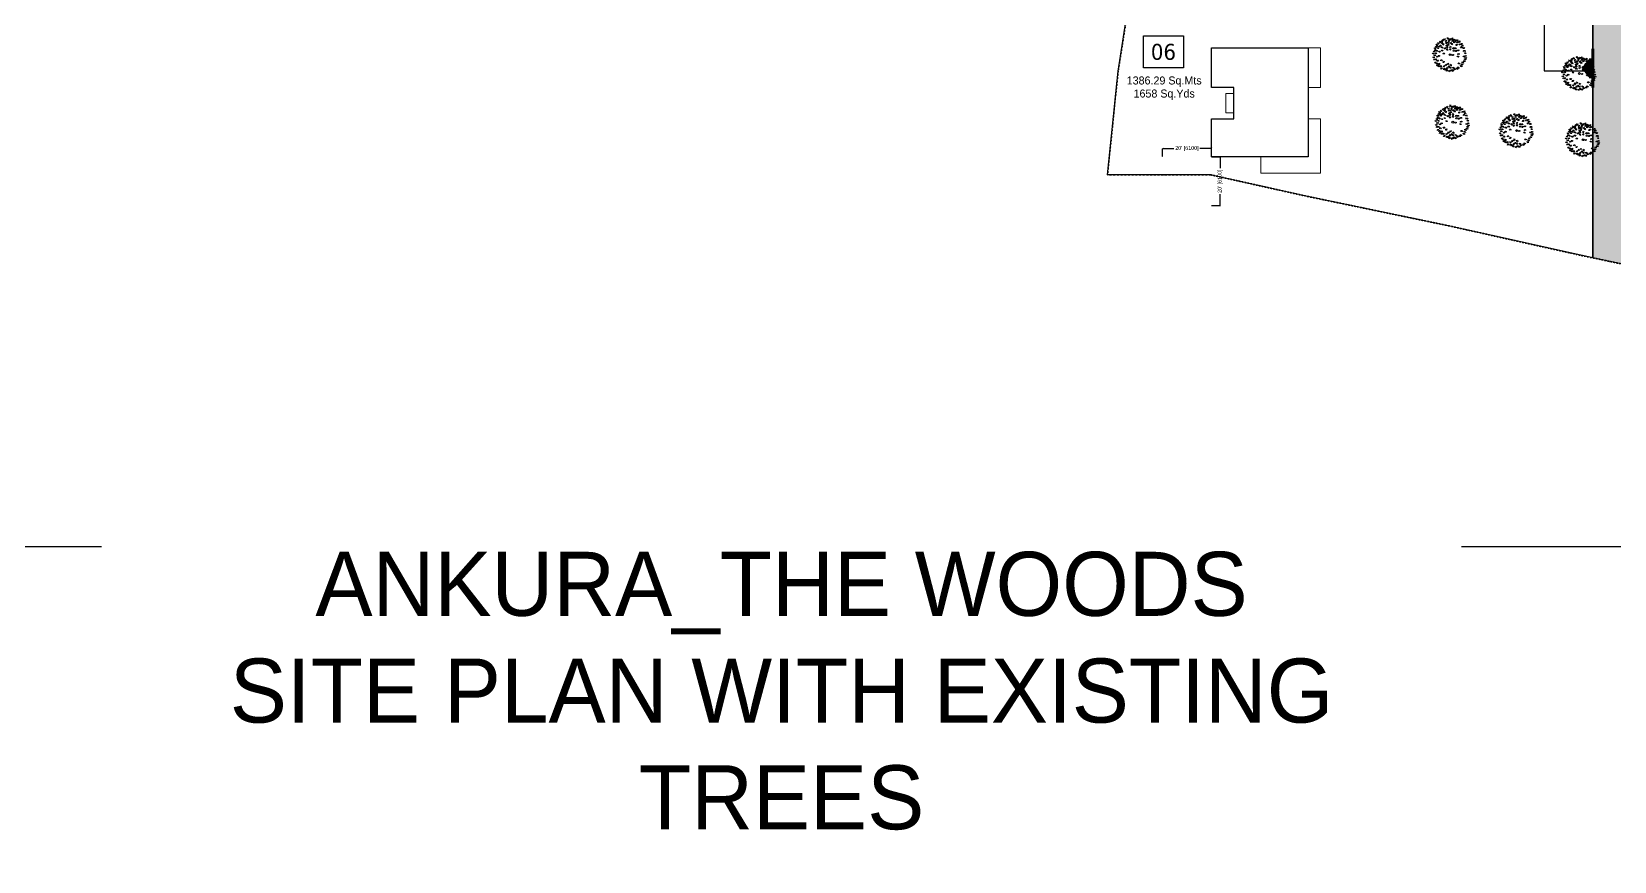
# Model space of a CAD drawing. Header units: millimetres. Extents: x -176651 to 388869, y -469666 to 486614.
# Drawn here: x 12395 to 210177, y -57665 to 45994 of the extents above; entities that cross this region are included whole.
import ezdxf

# ---------------------------------------------------------------- set-up
doc = ezdxf.new("R2010")
doc.units = ezdxf.units.MM
doc.header["$PDMODE"] = 35
doc.header["$PDSIZE"] = 0.1
doc.linetypes.add('HIDDEN', pattern=[9.525, 6.35, -3.175])
doc.linetypes.add('Site boundary$0$DASHDOT', pattern=[25.4, 12.7, -6.35, 0, -6.35])
doc.layers.get('Defpoints').update_dxf_attribs({"color": 252})
doc.layers.add('A- FURNITURE', color=252, linetype='Continuous', lineweight=0)
doc.layers.add('L-TREEEES', color=8, linetype='Continuous', lineweight=25)
for name, color, linetype in [('ad-Dimension', 8, 'Continuous'), ('ad-Entrance Point', 4, 'Continuous'), ('ad-Parking', 8, 'Continuous'), ('ad-Plinth', 8, 'Continuous'), ('ad-Plot Areas-Sq.Mts', 8, 'Continuous'), ('ad-Plot Areas-Sq.Yds', 8, 'Continuous'), ('ad-Plot Boundary', 8, 'Continuous'), ('ad-Plot Numbers', 2, 'Continuous'), ('ad-Road', 8, 'Continuous'), ('ad-Road Hatch', 8, 'Continuous'), ('ad-Text', 8, 'Continuous'), ('ad-Verandah', 8, 'Continuous')]:
    doc.layers.add(name, color=color, linetype=linetype)
doc.layers.add('Site boundary$0$ad-Site Boundary', color=1, linetype='Site boundary$0$DASHDOT', lineweight=35, true_color=0xff0000)
doc.styles.add('$0$grid_text', font='verdana.ttf', dxfattribs={"width": 0.9})
doc.styles.add('MtX_Century_Gothic', font='GOTHIC.TTF')
doc.styles.get("Standard").update_dxf_attribs({"font": 'arial.ttf'})
doc.dimstyles.new('Copy of A-100-DIM-INT (MM-FT)', dxfattribs={"dimscale": 500, "dimtxt": 2.4, "dimasz": 1, "dimexe": 0, "dimexo": 0, "dimgap": 1, "dimtad": 0, "dimdec": 0, "dimlfac": 0.03937, "dimdsep": 46, "dimlunit": 3, "dimtxsty": 'Standard', "dimblk": 'ARCHTICK', "dimcen": 0.025, "dimclrd": 256, "dimclre": 256, "dimclrt": 256, "dimazin": 2, "dimtfac": 1, "dimtdec": 0, "dimtix": 1, "dimtmove": 2, "dimatfit": 3, "dimldrblk": 'ARCHTICK', "dimfxl": 1, "dimtolj": 1, "dimtzin": 0, "dimarcsym": 0})

# ---------------------------------------------------------------- blocks, each defined once
blk = doc.blocks.new('Site boundary')
at = {"ltscale": 5}
blk.add_lwpolyline([(-176651, 486614), (388869, 486614), (388869, -18386), (-176651, -18386)], close=True, dxfattribs=at)
at = {"layer": 'Site boundary$0$ad-Site Boundary', "ltscale": 1.5}
blk.add_lwpolyline([(-5983, 99419), (20081, 95597), (40505, 92787), (60922, 89781), (85284, 86292), (101404, 84186), (113351, 82444), (129249, 80319), (143419, 78323), (149320, 77286), (152952, 75663), (149412, 48881), (148166, 41049), (146842, 28125), (159656, 28125), (171661, 25445), (189620, 21708), (205453, 18161), (228276, 13342)], dxfattribs=at)
blk = doc.blocks.new('A$C4fb60e89')
at = {"layer": 'ad-Road Hatch', "ltscale": 5, "transparency": 33554687}
h = blk.add_hatch(dxfattribs=at)
h.set_pattern_fill('AR-HBONE', color=256, scale=15)
h.set_pattern_definition([(45, (-193247.7, -428758.8), (0, 2155.2615), [4572, -1524]), (135, (-192170.1, -427681.1), (2e-13, 2155.2615), [4572, -1524])])
h.paths.add_polyline_path([(175594, -250241), (169178, -249341), (167473, -249057), (167473, -138694), (101313, -138694), (101313, -199954), (101308, -237995), (101040, -268291), (101008, -280968), (101066, -293684), (101243, -311127), (100910, -319344), (100949, -333937), (100669, -366960), (100727, -390983), (100669, -404586), (100538, -420418), (100467, -428759), (92426, -427265), (92163, -427209), (92163, -321454), (24803, -321454), (24803, -412961), (15653, -411029), (15654, -321452), (-19535, -321452), (-34427, -319477), (-65207, -315395), (-171770, -301268), (-185854, -298333), (-193248, -296832), (-193244, -292908), (-191914, -285219), (-191839, -284679), (-183397, -286393), (-169723, -289243), (-53141, -304698), (-18730, -309262), (15653, -309262), (15653, 703), (24803, 1115), (24803, -129544), (92163, -129544), (92163, 15133), (101313, 17713), (101313, -129544), (167473, -129544), (167473, 35552), (175738, 37855), (175849, 28595), (175836, 25947), (175777, 14040), (175855, 2316), (175660, -18036), (175731, -34039), (175718, -46839), (175673, -63402), (175816, -82072), (175542, -106356), (175490, -124641), (175575, -145019), (175731, -168892), (175797, -181269), (175797, -192667), (175744, -208200), (175829, -223277), (175888, -234871)])
h.paths.add_polyline_path([(24803, -309264), (92163, -309264), (92163, -138694), (24803, -138694)], flags=16)
at = {"layer": 'ad-Road', "ltscale": 5}
blk.add_lwpolyline([(24803, -412961), (15653, -411029), (15654, -321452), (-19535, -321452), (-34427, -319477), (-65207, -315395), (-171770, -301268), (-185854, -298333)], dxfattribs=at)
blk = doc.blocks.new('A$Cbbea0351')
at = {"layer": 'ad-Plot Numbers', "linetype": 'Continuous', "insert": (-213749, -423159), "char_height": 2000, "width": 2981.72, "attachment_point": 5, "style": '$0$grid_text', "bg_fill": 18, "box_fill_scale": 1.5, "bg_fill_color": 257, "bg_fill_transparency": 0}
blk.add_mtext('06', dxfattribs=at)
at = {"layer": 'ad-Plot Areas-Sq.Mts', "linetype": 'Continuous', "insert": (-213654, -426869), "char_height": 1000, "width": 9668.74, "attachment_point": 5, "style": 'MtX_Century_Gothic', "bg_fill": 2}
blk.add_mtext('1386.29 Sq.Mts', dxfattribs=at)
at = {"layer": 'ad-Plot Areas-Sq.Yds', "linetype": 'Continuous', "insert": (-213654, -428501), "char_height": 1000, "width": 7884.16, "attachment_point": 5, "style": 'MtX_Century_Gothic', "bg_fill": 2}
blk.add_mtext('1658 Sq.Yds', dxfattribs=at)
blk = doc.blocks.new('zw$A88E')
at = {"layer": 'ad-Plot Boundary', "ltscale": 5}
blk.add_lwpolyline([(-218432, -419409), (-160084, -419409), (-160084, -448884), (-177957, -444906), (-195916, -441169), (-207921, -438489), (-220734, -438489), (-219411, -425564)], close=True, dxfattribs=at)
blk = doc.blocks.new('_ArchTick')
at = {"color": 0, "linetype": 'ByBlock', "const_width": 0.15}
blk.add_lwpolyline([(-0.5, -0.5), (0.5, 0.5)], dxfattribs=at)
blk = doc.blocks.new('*D16')
at = {"layer": 'ad-Dimension', "lineweight": -2, "transparency": 16777216}
for p, q in [((0, 0), (1103, 0)), ((1103, 0), (1103, -1419)), ((1103, -6100), (1103, -4681)), ((0, -6100), (1103, -6100))]:
    blk.add_line(p, q, dxfattribs=at)
at = {"layer": 'Defpoints', "color": 0, "ltscale": 5, "transparency": 16777216}
for p in [(0, 0), (0, -6100), (1103, -6100)]:
    blk.add_point(p, dxfattribs=at)
at = {"layer": 'ad-Dimension', "lineweight": -2, "ltscale": 5, "transparency": 16777216, "xscale": 200, "yscale": 200, "zscale": 200}
for p, rotation in [((1103, 0), 90), ((1103, -6100), 270)]:
    blk.add_blockref('_ArchTick', p, dxfattribs=dict(at, rotation=rotation))
at = {"layer": 'ad-Dimension', "ltscale": 5, "transparency": 16777216, "insert": (1103, -3050), "char_height": 480, "attachment_point": 5, "rotation": 90}
blk.add_mtext("\\A1;20' [6100]", dxfattribs=at)
blk = doc.blocks.new('*D17')
at = {"layer": 'ad-Dimension', "linetype": 'HIDDEN', "lineweight": -2, "transparency": 16777216}
blk.add_line((-6100, -6), (-6100, 1026), dxfattribs=at)
at = {"layer": 'ad-Dimension', "lineweight": -2, "transparency": 16777216}
for p, q in [((-6100, 1026), (-4681, 1026)), ((0, 1026), (-1419, 1026)), ((0, 0), (0, 1026))]:
    blk.add_line(p, q, dxfattribs=at)
at = {"layer": 'Defpoints', "color": 0, "ltscale": 5, "transparency": 16777216}
for p in [(-6100, 1026), (-6100, -6), (0, 0)]:
    blk.add_point(p, dxfattribs=at)
at = {"layer": 'ad-Dimension', "lineweight": -2, "ltscale": 5, "transparency": 16777216, "xscale": 200, "yscale": 200, "zscale": 200, "rotation": 180}
blk.add_blockref('_ArchTick', (-6100, 1026), dxfattribs=at)
at = {"layer": 'ad-Dimension', "lineweight": -2, "ltscale": 5, "transparency": 16777216, "xscale": 200, "yscale": 200, "zscale": 200}
blk.add_blockref('_ArchTick', (0, 1026), dxfattribs=at)
at = {"layer": 'ad-Dimension', "ltscale": 5, "transparency": 16777216, "insert": (-3050, 1026), "char_height": 480, "attachment_point": 5}
blk.add_mtext("\\A1;20' [6100]", dxfattribs=at)
blk = doc.blocks.new('zw$944D')
at = {"layer": 'ad-Parking', "ltscale": 5}
blk.add_lwpolyline([(0, 0), (6100, 0), (6100, 6100), (0, 6100)], close=True, dxfattribs=at)
blk = doc.blocks.new('zw$2786')
at = {"layer": 'ad-Parking', "ltscale": 5}
blk.add_blockref('zw$944D', (21449, -306897), dxfattribs=at)
blk = doc.blocks.new('qerfefr')
at = {"layer": 'L-TREEEES', "color": 70, "ltscale": 1.622888}
for p, q in [((260794.51, 1945720.67, 129.91), (260794.62, 1945720.65, 129.91)), ((260794.53, 1945720.57, 129.91), (260794.51, 1945720.67, 129.91)), ((260794.68, 1945720.54, 129.91), (260794.53, 1945720.57, 129.91)), ((260794.62, 1945720.65, 129.91), (260794.68, 1945720.54, 129.91)), ((260794.7, 1945720.72, 129.91), (260794.72, 1945720.82, 129.91)), ((260794.84, 1945720.64, 129.91), (260794.7, 1945720.72, 129.91)), ((260794.72, 1945720.95, 129.91), (260794.74, 1945721.06, 129.91)), ((260794.86, 1945720.88, 129.91), (260794.72, 1945720.95, 129.91)), ((260794.72, 1945720.82, 129.91), (260794.82, 1945720.77, 129.91)), ((260794.74, 1945721.06, 129.91), (260794.84, 1945721, 129.91)), ((260794.82, 1945720.77, 129.91), (260794.84, 1945720.64, 129.91)), ((260794.84, 1945721, 129.91), (260794.86, 1945720.88, 129.91)), ((260794.84, 1945720.62, 129.91), (260794.88, 1945720.72, 129.91)), ((260794.94, 1945720.51, 129.91), (260794.84, 1945720.62, 129.91)), ((260794.88, 1945720.72, 129.91), (260794.96, 1945720.63, 129.91)), ((260794.93, 1945721.19, 129.91), (260795.04, 1945721.15, 129.91)), ((260794.93, 1945721.09, 129.91), (260794.93, 1945721.19, 129.91)), ((260795.07, 1945721.03, 129.91), (260794.93, 1945721.09, 129.91)), ((260794.96, 1945720.63, 129.91), (260794.94, 1945720.51, 129.91)), ((260795.04, 1945721.15, 129.91), (260795.07, 1945721.03, 129.91)), ((260795.06, 1945721.16, 129.91), (260795.08, 1945721.26, 129.91)), ((260795.2, 1945721.08, 129.91), (260795.06, 1945721.16, 129.91)), ((260795.07, 1945721.34, 129.91), (260795.08, 1945721.45, 129.91)), ((260795.21, 1945721.27, 129.91), (260795.07, 1945721.34, 129.91)), ((260795.08, 1945721.45, 129.91), (260795.18, 1945721.4, 129.91)), ((260795.08, 1945721.26, 129.91), (260795.18, 1945721.2, 129.91)), ((260795.1, 1945720.97, 129.91), (260795.21, 1945720.94, 129.91)), ((260795.11, 1945720.86, 129.91), (260795.1, 1945720.97, 129.91)), ((260795.26, 1945720.82, 129.91), (260795.11, 1945720.86, 129.91)), ((260795.18, 1945721.4, 129.91), (260795.21, 1945721.27, 129.91)), ((260795.18, 1945721.2, 129.91), (260795.2, 1945721.08, 129.91)), ((260795.21, 1945720.94, 129.91), (260795.26, 1945720.82, 129.91)), ((260795.29, 1945721.02, 129.91), (260795.32, 1945721.12, 129.91)), ((260795.42, 1945720.93, 129.91), (260795.29, 1945721.02, 129.91)), ((260795.31, 1945721.46, 129.91), (260795.39, 1945721.55, 129.91)), ((260795.34, 1945721.34, 129.91), (260795.31, 1945721.46, 129.91)), ((260795.32, 1945721.12, 129.91), (260795.41, 1945721.05, 129.91)), ((260795.43, 1945721.41, 129.91), (260795.34, 1945721.34, 129.91)), ((260795.39, 1945721.55, 129.91), (260795.43, 1945721.41, 129.91)), ((260795.41, 1945721.05, 129.91), (260795.42, 1945720.93, 129.91)), ((260795.49, 1945721.09, 129.91), (260795.51, 1945721.2, 129.91)), ((260795.62, 1945721.02, 129.91), (260795.49, 1945721.09, 129.91)), ((260795.5, 1945720.54, 129.91), (260795.61, 1945720.5, 129.91)), ((260795.51, 1945720.43, 129.91), (260795.5, 1945720.54, 129.91)), ((260795.51, 1945721.2, 129.91), (260795.61, 1945721.14, 129.91)), ((260795.57, 1945721.6, 129.91), (260795.66, 1945721.69, 129.91)), ((260795.6, 1945721.48, 129.91), (260795.57, 1945721.6, 129.91)), ((260795.69, 1945721.54, 129.91), (260795.6, 1945721.48, 129.91)), ((260795.61, 1945721.14, 129.91), (260795.62, 1945721.02, 129.91)), ((260795.62, 1945720.84, 129.91), (260795.64, 1945720.94, 129.91)), ((260795.74, 1945720.75, 129.91), (260795.62, 1945720.84, 129.91)), ((260795.64, 1945720.94, 129.91), (260795.74, 1945720.87, 129.91)), ((260795.66, 1945721.69, 129.91), (260795.69, 1945721.54, 129.91)), ((260795.74, 1945720.87, 129.91), (260795.74, 1945720.75, 129.91)), ((260795.76, 1945721.38, 129.91), (260795.82, 1945721.49, 129.91)), ((260795.8, 1945721.27, 129.91), (260795.76, 1945721.38, 129.91)), ((260795.88, 1945721.35, 129.91), (260795.8, 1945721.27, 129.91)), ((260795.82, 1945721.56, 129.91), (260795.87, 1945721.68, 129.91)), ((260795.87, 1945721.46, 129.91), (260795.82, 1945721.56, 129.91)), ((260795.82, 1945721.49, 129.91), (260795.88, 1945721.35, 129.91)), ((260794.24, 1945719.98, 129.91), (260794.36, 1945719.99, 129.91)), ((260794.28, 1945719.88, 129.91), (260794.24, 1945719.98, 129.91)), ((260794.25, 1945719.64, 129.91), (260794.34, 1945719.71, 129.91)), ((260794.34, 1945719.59, 129.91), (260794.25, 1945719.64, 129.91)), ((260794.43, 1945719.89, 129.91), (260794.28, 1945719.88, 129.91)), ((260794.28, 1945719.25, 129.91), (260794.38, 1945719.31, 129.91)), ((260794.32, 1945720.47, 129.91), (260794.44, 1945720.46, 129.91)), ((260794.35, 1945720.37, 129.91), (260794.32, 1945720.47, 129.91)), ((260794.34, 1945719.71, 129.91), (260794.46, 1945719.69, 129.91)), ((260794.46, 1945719.69, 129.91), (260794.34, 1945719.59, 129.91)), ((260794.5, 1945720.35, 129.91), (260794.35, 1945720.37, 129.91)), ((260794.36, 1945719.99, 129.91), (260794.43, 1945719.89, 129.91)), ((260794.5, 1945719.27, 129.91), (260794.37, 1945719.19, 129.91)), ((260794.38, 1945719.31, 129.91), (260794.5, 1945719.27, 129.91)), ((260794.42, 1945719.63, 129.91), (260794.53, 1945719.68, 129.91)), ((260794.51, 1945719.56, 129.91), (260794.42, 1945719.63, 129.91)), ((260794.44, 1945720.46, 129.91), (260794.5, 1945720.35, 129.91)), ((260794.44, 1945720.17, 129.91), (260794.56, 1945720.18, 129.91)), ((260794.49, 1945720.08, 129.91), (260794.44, 1945720.17, 129.91)), ((260794.65, 1945720.09, 129.91), (260794.49, 1945720.08, 129.91)), ((260794.64, 1945719.63, 129.91), (260794.51, 1945719.56, 129.91)), ((260794.53, 1945719.68, 129.91), (260794.64, 1945719.63, 129.91)), ((260794.56, 1945720.18, 129.91), (260794.65, 1945720.09, 129.91)), ((260794.61, 1945719.37, 129.91), (260794.7, 1945719.45, 129.91)), ((260794.7, 1945719.32, 129.91), (260794.61, 1945719.37, 129.91)), ((260794.7, 1945720.3, 129.91), (260794.63, 1945720.4, 129.91)), ((260794.63, 1945720.4, 129.91), (260794.78, 1945720.39, 129.91)), ((260794.82, 1945720.29, 129.91), (260794.7, 1945720.3, 129.91)), ((260794.7, 1945719.91, 129.91), (260794.81, 1945719.94, 129.91)), ((260794.77, 1945719.82, 129.91), (260794.7, 1945719.91, 129.91)), ((260794.7, 1945719.45, 129.91), (260794.82, 1945719.42, 129.91)), ((260794.82, 1945719.42, 129.91), (260794.7, 1945719.32, 129.91)), ((260794.92, 1945719.87, 129.91), (260794.77, 1945719.82, 129.91)), ((260794.78, 1945720.39, 129.91), (260794.82, 1945720.29, 129.91)), ((260794.81, 1945719.94, 129.91), (260794.92, 1945719.87, 129.91)), ((260794.95, 1945719.98, 129.91), (260795.06, 1945719.99, 129.91)), ((260794.99, 1945719.88, 129.91), (260794.95, 1945719.98, 129.91)), ((260795.14, 1945719.89, 129.91), (260794.99, 1945719.88, 129.91)), ((260795.06, 1945719.99, 129.91), (260795.14, 1945719.89, 129.91)), ((260795.07, 1945719.32, 129.91), (260795.17, 1945719.39, 129.91)), ((260795.17, 1945719.26, 129.91), (260795.07, 1945719.32, 129.91)), ((260795.14, 1945720.5, 129.91), (260795.26, 1945720.47, 129.91)), ((260795.16, 1945720.39, 129.91), (260795.14, 1945720.5, 129.91)), ((260795.3, 1945720.35, 129.91), (260795.16, 1945720.39, 129.91)), ((260795.17, 1945719.39, 129.91), (260795.29, 1945719.36, 129.91)), ((260795.29, 1945719.36, 129.91), (260795.17, 1945719.26, 129.91)), ((260795.26, 1945720.47, 129.91), (260795.3, 1945720.35, 129.91)), ((260795.65, 1945720.38, 129.91), (260795.51, 1945720.43, 129.91)), ((260795.61, 1945720.5, 129.91), (260795.65, 1945720.38, 129.91))]:
    blk.add_line(p, q, dxfattribs=at)
at = {"layer": 'L-TREEEES', "color": 104, "ltscale": 1.622888}
for p, q in [((260795.85, 1945721.19, 129.91), (260795.92, 1945721.29, 129.91)), ((260795.9, 1945721.08, 129.91), (260795.85, 1945721.19, 129.91)), ((260795.87, 1945721.68, 129.91), (260795.94, 1945721.54, 129.91)), ((260795.94, 1945721.54, 129.91), (260795.87, 1945721.46, 129.91)), ((260795.98, 1945721.15, 129.91), (260795.9, 1945721.08, 129.91)), ((260795.92, 1945721.29, 129.91), (260795.98, 1945721.15, 129.91)), ((260795.94, 1945720.64, 129.91), (260796, 1945720.75, 129.91)), ((260795.99, 1945720.53, 129.91), (260795.94, 1945720.64, 129.91)), ((260795.96, 1945721.72, 129.91), (260796.03, 1945721.82, 129.91)), ((260796, 1945721.61, 129.91), (260795.96, 1945721.72, 129.91)), ((260796.06, 1945720.61, 129.91), (260795.99, 1945720.53, 129.91)), ((260796.08, 1945721.68, 129.91), (260796, 1945721.61, 129.91)), ((260796, 1945720.75, 129.91), (260796.06, 1945720.61, 129.91)), ((260796.03, 1945721.82, 129.91), (260796.08, 1945721.68, 129.91)), ((260796.17, 1945721.75, 129.91), (260796.26, 1945721.84, 129.91)), ((260796.2, 1945721.63, 129.91), (260796.17, 1945721.75, 129.91)), ((260796.29, 1945721.69, 129.91), (260796.2, 1945721.63, 129.91)), ((260796.23, 1945720.68, 129.91), (260796.31, 1945720.78, 129.91)), ((260796.27, 1945720.57, 129.91), (260796.23, 1945720.68, 129.91)), ((260796.24, 1945720.94, 129.91), (260796.34, 1945720.99, 129.91)), ((260796.25, 1945720.79, 129.91), (260796.24, 1945720.94, 129.91)), ((260796.25, 1945721.24, 129.91), (260796.33, 1945721.34, 129.91)), ((260796.27, 1945721.13, 129.91), (260796.25, 1945721.24, 129.91)), ((260796.34, 1945720.87, 129.91), (260796.25, 1945720.79, 129.91)), ((260796.26, 1945721.84, 129.91), (260796.29, 1945721.69, 129.91)), ((260796.36, 1945721.19, 129.91), (260796.27, 1945721.13, 129.91)), ((260796.35, 1945720.64, 129.91), (260796.27, 1945720.57, 129.91)), ((260796.28, 1945721.51, 129.91), (260796.37, 1945721.6, 129.91)), ((260796.31, 1945721.39, 129.91), (260796.28, 1945721.51, 129.91)), ((260796.4, 1945721.45, 129.91), (260796.31, 1945721.39, 129.91)), ((260796.31, 1945720.78, 129.91), (260796.35, 1945720.64, 129.91)), ((260796.33, 1945721.34, 129.91), (260796.36, 1945721.19, 129.91)), ((260796.34, 1945720.99, 129.91), (260796.34, 1945720.87, 129.91)), ((260796.37, 1945721.6, 129.91), (260796.4, 1945721.45, 129.91)), ((260794.37, 1945719.19, 129.91), (260794.28, 1945719.25, 129.91)), ((260794.41, 1945719.05, 129.91), (260794.49, 1945719.14, 129.91)), ((260794.51, 1945719.02, 129.91), (260794.41, 1945719.05, 129.91)), ((260794.44, 1945718.8, 129.91), (260794.5, 1945718.91, 129.91)), ((260794.55, 1945718.79, 129.91), (260794.44, 1945718.8, 129.91)), ((260794.49, 1945719.14, 129.91), (260794.61, 1945719.14, 129.91)), ((260794.5, 1945718.91, 129.91), (260794.62, 1945718.92, 129.91)), ((260794.61, 1945719.14, 129.91), (260794.51, 1945719.02, 129.91)), ((260794.62, 1945718.92, 129.91), (260794.55, 1945718.79, 129.91)), ((260794.62, 1945718.63, 129.91), (260794.67, 1945718.74, 129.91)), ((260794.72, 1945718.62, 129.91), (260794.62, 1945718.63, 129.91)), ((260794.67, 1945718.74, 129.91), (260794.8, 1945718.76, 129.91)), ((260794.69, 1945718.88, 129.91), (260794.72, 1945719, 129.91)), ((260794.8, 1945718.89, 129.91), (260794.69, 1945718.88, 129.91)), ((260794.8, 1945718.76, 129.91), (260794.72, 1945718.62, 129.91)), ((260795.61, 1945720.11, 129.91), (260795.73, 1945720.08, 129.91)), ((260795.63, 1945720, 129.91), (260795.61, 1945720.11, 129.91)), ((260795.78, 1945719.97, 129.91), (260795.63, 1945720, 129.91)), ((260795.73, 1945720.08, 129.91), (260795.78, 1945719.97, 129.91))]:
    blk.add_line(p, q, dxfattribs=at)
at = {"layer": 'L-TREEEES', "color": 96, "ltscale": 1.622888}
for p, q in [((260796.45, 1945721, 129.91), (260796.55, 1945721.07, 129.91)), ((260796.45, 1945720.88, 129.91), (260796.45, 1945721, 129.91)), ((260796.55, 1945720.92, 129.91), (260796.45, 1945720.88, 129.91)), ((260796.47, 1945721.25, 129.91), (260796.55, 1945721.34, 129.91)), ((260796.5, 1945721.13, 129.91), (260796.47, 1945721.25, 129.91)), ((260796.59, 1945721.19, 129.91), (260796.5, 1945721.13, 129.91)), ((260796.55, 1945721.34, 129.91), (260796.59, 1945721.19, 129.91)), ((260796.55, 1945721.07, 129.91), (260796.55, 1945720.92, 129.91)), ((260796.6, 1945721.77, 129.91), (260796.69, 1945721.87, 129.91)), ((260796.63, 1945721.66, 129.91), (260796.6, 1945721.77, 129.91)), ((260796.72, 1945721.72, 129.91), (260796.63, 1945721.66, 129.91)), ((260796.64, 1945720.65, 129.91), (260796.72, 1945720.74, 129.91)), ((260796.66, 1945720.53, 129.91), (260796.64, 1945720.65, 129.91)), ((260796.66, 1945721.41, 129.91), (260796.74, 1945721.5, 129.91)), ((260796.68, 1945721.29, 129.91), (260796.66, 1945721.41, 129.91)), ((260796.75, 1945720.59, 129.91), (260796.66, 1945720.53, 129.91)), ((260796.77, 1945721.35, 129.91), (260796.68, 1945721.29, 129.91)), ((260796.69, 1945721.87, 129.91), (260796.72, 1945721.72, 129.91)), ((260796.72, 1945720.74, 129.91), (260796.75, 1945720.59, 129.91)), ((260796.74, 1945721.61, 129.91), (260796.82, 1945721.7, 129.91)), ((260796.76, 1945721.49, 129.91), (260796.74, 1945721.61, 129.91)), ((260796.74, 1945721.5, 129.91), (260796.77, 1945721.35, 129.91)), ((260796.85, 1945721.55, 129.91), (260796.76, 1945721.49, 129.91)), ((260796.79, 1945721.12, 129.91), (260796.87, 1945721.22, 129.91)), ((260796.82, 1945721.01, 129.91), (260796.79, 1945721.12, 129.91)), ((260796.82, 1945721.7, 129.91), (260796.85, 1945721.55, 129.91)), ((260796.91, 1945721.07, 129.91), (260796.82, 1945721.01, 129.91)), ((260796.87, 1945721.22, 129.91), (260796.91, 1945721.07, 129.91)), ((260796.91, 1945721.47, 129.91), (260796.93, 1945721.59, 129.91)), ((260797.01, 1945721.5, 129.91), (260796.91, 1945721.47, 129.91)), ((260796.93, 1945721.59, 129.91), (260797.04, 1945721.65, 129.91)), ((260796.93, 1945720.85, 129.91), (260796.94, 1945720.97, 129.91)), ((260797.04, 1945720.89, 129.91), (260796.93, 1945720.85, 129.91)), ((260796.94, 1945720.97, 129.91), (260797.04, 1945721.04, 129.91)), ((260797.04, 1945721.65, 129.91), (260797.01, 1945721.5, 129.91)), ((260797.04, 1945721.04, 129.91), (260797.04, 1945720.89, 129.91)), ((260797.1, 1945721.22, 129.91), (260797.13, 1945721.34, 129.91)), ((260797.21, 1945721.24, 129.91), (260797.1, 1945721.22, 129.91)), ((260797.12, 1945721.48, 129.91), (260797.15, 1945721.59, 129.91)), ((260797.23, 1945721.49, 129.91), (260797.12, 1945721.48, 129.91)), ((260797.13, 1945721.34, 129.91), (260797.24, 1945721.39, 129.91)), ((260797.15, 1945721.59, 129.91), (260797.26, 1945721.64, 129.91)), ((260797.24, 1945721.39, 129.91), (260797.21, 1945721.24, 129.91)), ((260797.26, 1945721.64, 129.91), (260797.23, 1945721.49, 129.91)), ((260797.25, 1945721, 129.91), (260797.29, 1945721.12, 129.91)), ((260797.36, 1945721.01, 129.91), (260797.25, 1945721, 129.91)), ((260797.29, 1945721.12, 129.91), (260797.41, 1945721.15, 129.91)), ((260797.31, 1945721.28, 129.91), (260797.33, 1945721.4, 129.91)), ((260797.42, 1945721.3, 129.91), (260797.31, 1945721.28, 129.91)), ((260797.33, 1945721.4, 129.91), (260797.44, 1945721.45, 129.91)), ((260797.41, 1945721.15, 129.91), (260797.36, 1945721.01, 129.91)), ((260797.44, 1945721.45, 129.91), (260797.42, 1945721.3, 129.91)), ((260797.42, 1945720.62, 129.91), (260797.47, 1945720.72, 129.91)), ((260797.53, 1945720.61, 129.91), (260797.42, 1945720.62, 129.91)), ((260797.47, 1945720.72, 129.91), (260797.59, 1945720.75, 129.91)), ((260797.49, 1945721.14, 129.91), (260797.51, 1945721.26, 129.91)), ((260797.6, 1945721.17, 129.91), (260797.49, 1945721.14, 129.91)), ((260797.51, 1945721.26, 129.91), (260797.62, 1945721.32, 129.91)), ((260794.72, 1945719, 129.91), (260794.84, 1945719.04, 129.91)), ((260794.84, 1945719.04, 129.91), (260794.8, 1945718.89, 129.91)), ((260794.84, 1945718.53, 129.91), (260794.87, 1945718.64, 129.91)), ((260794.87, 1945718.64, 129.91), (260794.98, 1945718.69, 129.91)), ((260794.98, 1945718.69, 129.91), (260794.95, 1945718.54, 129.91)), ((260795.22, 1945718.51, 129.91), (260795.3, 1945718.6, 129.91)), ((260795.3, 1945718.98, 129.91), (260795.35, 1945719.08, 129.91)), ((260795.41, 1945718.97, 129.91), (260795.3, 1945718.98, 129.91)), ((260795.3, 1945718.6, 129.91), (260795.34, 1945718.45, 129.91)), ((260795.35, 1945719.08, 129.91), (260795.48, 1945719.1, 129.91)), ((260795.48, 1945719.1, 129.91), (260795.41, 1945718.97, 129.91)), ((260795.5, 1945718.63, 129.91), (260795.58, 1945718.72, 129.91)), ((260795.52, 1945718.51, 129.91), (260795.5, 1945718.63, 129.91)), ((260795.61, 1945718.57, 129.91), (260795.52, 1945718.51, 129.91)), ((260795.58, 1945718.72, 129.91), (260795.61, 1945718.57, 129.91)), ((260795.78, 1945718.68, 129.91), (260795.86, 1945718.78, 129.91)), ((260795.8, 1945718.57, 129.91), (260795.78, 1945718.68, 129.91)), ((260795.89, 1945718.63, 129.91), (260795.8, 1945718.57, 129.91)), ((260795.86, 1945718.78, 129.91), (260795.89, 1945718.63, 129.91)), ((260796.16, 1945720.41, 129.91), (260796.22, 1945720.52, 129.91)), ((260796.21, 1945720.3, 129.91), (260796.16, 1945720.41, 129.91)), ((260796.29, 1945720.38, 129.91), (260796.21, 1945720.3, 129.91)), ((260796.22, 1945720.52, 129.91), (260796.29, 1945720.38, 129.91)), ((260796.55, 1945720.38, 129.91), (260796.63, 1945720.47, 129.91)), ((260796.58, 1945720.26, 129.91), (260796.55, 1945720.38, 129.91)), ((260796.67, 1945720.32, 129.91), (260796.58, 1945720.26, 129.91)), ((260796.62, 1945719.6, 129.91), (260796.73, 1945719.63, 129.91)), ((260796.69, 1945719.51, 129.91), (260796.62, 1945719.6, 129.91)), ((260796.63, 1945720.47, 129.91), (260796.67, 1945720.32, 129.91)), ((260796.83, 1945719.56, 129.91), (260796.69, 1945719.51, 129.91)), ((260796.73, 1945719.63, 129.91), (260796.83, 1945719.56, 129.91)), ((260796.88, 1945720.04, 129.91), (260796.96, 1945720.13, 129.91)), ((260796.99, 1945720.01, 129.91), (260796.88, 1945720.04, 129.91)), ((260796.93, 1945720.33, 129.91), (260797, 1945720.43, 129.91)), ((260797.04, 1945720.31, 129.91), (260796.93, 1945720.33, 129.91)), ((260796.96, 1945720.13, 129.91), (260797.08, 1945720.13, 129.91)), ((260797.08, 1945720.13, 129.91), (260796.99, 1945720.01, 129.91)), ((260797, 1945720.43, 129.91), (260797.12, 1945720.43, 129.91)), ((260797.12, 1945720.43, 129.91), (260797.04, 1945720.31, 129.91)), ((260797.16, 1945720.27, 129.91), (260797.25, 1945720.36, 129.91)), ((260797.26, 1945720.23, 129.91), (260797.16, 1945720.27, 129.91)), ((260797.17, 1945719.9, 129.91), (260797.23, 1945720.01, 129.91)), ((260797.22, 1945719.19, 129.91), (260797.22, 1945719.3, 129.91)), ((260797.22, 1945719.3, 129.91), (260797.33, 1945719.26, 129.91)), ((260797.36, 1945719.14, 129.91), (260797.22, 1945719.19, 129.91)), ((260797.23, 1945720.01, 129.91), (260797.36, 1945720.02, 129.91)), ((260797.25, 1945720.36, 129.91), (260797.37, 1945720.34, 129.91)), ((260797.37, 1945720.34, 129.91), (260797.26, 1945720.23, 129.91)), ((260797.36, 1945720.02, 129.91), (260797.28, 1945719.89, 129.91)), ((260797.33, 1945719.53, 129.91), (260797.48, 1945719.56, 129.91)), ((260797.43, 1945719.45, 129.91), (260797.33, 1945719.53, 129.91)), ((260797.33, 1945719.26, 129.91), (260797.36, 1945719.14, 129.91)), ((260797.55, 1945719.48, 129.91), (260797.43, 1945719.45, 129.91)), ((260797.48, 1945719.56, 129.91), (260797.55, 1945719.48, 129.91)), ((260794.83, 1945718.27, 129.91), (260794.89, 1945718.38, 129.91)), ((260794.94, 1945718.26, 129.91), (260794.83, 1945718.27, 129.91)), ((260794.95, 1945718.54, 129.91), (260794.84, 1945718.53, 129.91)), ((260794.89, 1945718.38, 129.91), (260795.01, 1945718.4, 129.91)), ((260795.01, 1945718.4, 129.91), (260794.94, 1945718.26, 129.91)), ((260795.16, 1945718.19, 129.91), (260795.26, 1945718.26, 129.91)), ((260795.16, 1945718.07, 129.91), (260795.16, 1945718.19, 129.91)), ((260795.26, 1945718.11, 129.91), (260795.16, 1945718.07, 129.91)), ((260795.24, 1945718.39, 129.91), (260795.22, 1945718.51, 129.91)), ((260795.34, 1945718.45, 129.91), (260795.24, 1945718.39, 129.91)), ((260795.26, 1945718.26, 129.91), (260795.26, 1945718.11, 129.91)), ((260795.32, 1945718, 129.91), (260795.33, 1945718.12, 129.91)), ((260795.42, 1945718.04, 129.91), (260795.32, 1945718, 129.91)), ((260795.33, 1945718.12, 129.91), (260795.43, 1945718.19, 129.91)), ((260795.43, 1945718.19, 129.91), (260795.42, 1945718.04, 129.91)), ((260795.45, 1945717.96, 129.91), (260795.56, 1945718.02, 129.91)), ((260795.56, 1945718.02, 129.91), (260795.55, 1945717.87, 129.91)), ((260795.57, 1945718.12, 129.91), (260795.58, 1945718.23, 129.91)), ((260795.67, 1945718.15, 129.91), (260795.57, 1945718.12, 129.91)), ((260795.58, 1945718.23, 129.91), (260795.69, 1945718.3, 129.91)), ((260795.69, 1945718.3, 129.91), (260795.67, 1945718.15, 129.91)), ((260795.82, 1945718.32, 129.91), (260795.92, 1945718.4, 129.91)), ((260795.82, 1945718.21, 129.91), (260795.82, 1945718.32, 129.91)), ((260795.92, 1945718.25, 129.91), (260795.82, 1945718.21, 129.91)), ((260795.92, 1945718.4, 129.91), (260795.92, 1945718.25, 129.91)), ((260795.97, 1945718.14, 129.91), (260796.05, 1945718.23, 129.91)), ((260795.99, 1945718.02, 129.91), (260795.97, 1945718.14, 129.91)), ((260796.09, 1945718.08, 129.91), (260795.99, 1945718.02, 129.91)), ((260796.05, 1945718.23, 129.91), (260796.09, 1945718.08, 129.91)), ((260796.09, 1945718.44, 129.91), (260796.13, 1945718.55, 129.91)), ((260796.15, 1945718.34, 129.91), (260796.09, 1945718.44, 129.91)), ((260796.13, 1945718.55, 129.91), (260796.21, 1945718.43, 129.91)), ((260796.21, 1945718.43, 129.91), (260796.15, 1945718.34, 129.91))]:
    blk.add_line(p, q, dxfattribs=at)
at = {"layer": 'L-TREEEES', "color": 98, "ltscale": 1.622888}
for p, q in [((260797.59, 1945720.75, 129.91), (260797.53, 1945720.61, 129.91)), ((260797.62, 1945721.32, 129.91), (260797.6, 1945721.17, 129.91)), ((260797.62, 1945720.91, 129.91), (260797.67, 1945721.01, 129.91)), ((260797.73, 1945720.9, 129.91), (260797.62, 1945720.91, 129.91)), ((260797.67, 1945721.14, 129.91), (260797.7, 1945721.26, 129.91)), ((260797.78, 1945721.16, 129.91), (260797.67, 1945721.14, 129.91)), ((260797.67, 1945721.01, 129.91), (260797.79, 1945721.04, 129.91)), ((260797.7, 1945721.26, 129.91), (260797.81, 1945721.31, 129.91)), ((260797.79, 1945721.04, 129.91), (260797.73, 1945720.9, 129.91)), ((260797.81, 1945721.31, 129.91), (260797.78, 1945721.16, 129.91)), ((260797.81, 1945720.61, 129.91), (260797.89, 1945720.69, 129.91)), ((260797.91, 1945720.56, 129.91), (260797.81, 1945720.61, 129.91)), ((260797.87, 1945720.91, 129.91), (260797.91, 1945721.02, 129.91)), ((260797.98, 1945720.91, 129.91), (260797.87, 1945720.91, 129.91)), ((260797.89, 1945720.69, 129.91), (260798.01, 1945720.67, 129.91)), ((260797.91, 1945721.02, 129.91), (260798.03, 1945721.05, 129.91)), ((260798.01, 1945720.67, 129.91), (260797.91, 1945720.56, 129.91)), ((260798.03, 1945721.05, 129.91), (260797.98, 1945720.91, 129.91)), ((260798.04, 1945720.6, 129.91), (260798.11, 1945720.69, 129.91)), ((260798.14, 1945720.56, 129.91), (260798.04, 1945720.6, 129.91)), ((260798.11, 1945720.69, 129.91), (260798.24, 1945720.68, 129.91)), ((260798.24, 1945720.68, 129.91), (260798.14, 1945720.56, 129.91)), ((260797.28, 1945719.89, 129.91), (260797.17, 1945719.9, 129.91)), ((260797.45, 1945719.96, 129.91), (260797.55, 1945720.02, 129.91)), ((260797.54, 1945719.89, 129.91), (260797.45, 1945719.96, 129.91)), ((260797.67, 1945719.97, 129.91), (260797.54, 1945719.89, 129.91)), ((260797.55, 1945720.02, 129.91), (260797.67, 1945719.97, 129.91)), ((260797.86, 1945718.45, 129.91), (260797.88, 1945718.56, 129.91)), ((260797.88, 1945718.56, 129.91), (260797.98, 1945718.5, 129.91)), ((260797.9, 1945720.21, 129.91), (260798, 1945720.28, 129.91)), ((260798, 1945720.16, 129.91), (260797.9, 1945720.21, 129.91)), ((260797.92, 1945719.09, 129.91), (260798.03, 1945719.08, 129.91)), ((260797.95, 1945718.99, 129.91), (260797.92, 1945719.09, 129.91)), ((260798.1, 1945718.98, 129.91), (260797.95, 1945718.99, 129.91)), ((260798, 1945720.28, 129.91), (260798.12, 1945720.25, 129.91)), ((260798.12, 1945720.25, 129.91), (260798, 1945720.16, 129.91)), ((260798, 1945718.75, 129.91), (260798.11, 1945718.7, 129.91)), ((260798, 1945718.64, 129.91), (260798, 1945718.75, 129.91)), ((260798.14, 1945718.58, 129.91), (260798, 1945718.64, 129.91)), ((260798.03, 1945719.08, 129.91), (260798.1, 1945718.98, 129.91)), ((260798.09, 1945720.37, 129.91), (260798.18, 1945720.45, 129.91)), ((260798.18, 1945720.32, 129.91), (260798.09, 1945720.37, 129.91)), ((260798.1, 1945719.71, 129.91), (260798.2, 1945719.77, 129.91)), ((260798.19, 1945719.64, 129.91), (260798.1, 1945719.71, 129.91)), ((260798.11, 1945718.7, 129.91), (260798.14, 1945718.58, 129.91)), ((260798.12, 1945718.85, 129.91), (260798.24, 1945718.85, 129.91)), ((260798.16, 1945718.75, 129.91), (260798.12, 1945718.85, 129.91)), ((260798.14, 1945719.11, 129.91), (260798.26, 1945719.11, 129.91)), ((260798.18, 1945719.01, 129.91), (260798.14, 1945719.11, 129.91)), ((260798.31, 1945718.75, 129.91), (260798.16, 1945718.75, 129.91)), ((260798.17, 1945720.04, 129.91), (260798.26, 1945720.12, 129.91)), ((260798.27, 1945719.99, 129.91), (260798.17, 1945720.04, 129.91)), ((260798.18, 1945720.45, 129.91), (260798.3, 1945720.42, 129.91)), ((260798.3, 1945720.42, 129.91), (260798.18, 1945720.32, 129.91)), ((260798.34, 1945719.01, 129.91), (260798.18, 1945719.01, 129.91)), ((260798.32, 1945719.73, 129.91), (260798.19, 1945719.64, 129.91)), ((260798.19, 1945719.45, 129.91), (260798.3, 1945719.45, 129.91)), ((260798.22, 1945719.35, 129.91), (260798.19, 1945719.45, 129.91)), ((260798.2, 1945719.77, 129.91), (260798.32, 1945719.73, 129.91)), ((260798.37, 1945719.34, 129.91), (260798.22, 1945719.35, 129.91)), ((260798.24, 1945718.85, 129.91), (260798.31, 1945718.75, 129.91)), ((260798.26, 1945720.12, 129.91), (260798.39, 1945720.09, 129.91)), ((260798.26, 1945719.11, 129.91), (260798.34, 1945719.01, 129.91)), ((260798.39, 1945720.09, 129.91), (260798.27, 1945719.99, 129.91)), ((260798.3, 1945719.63, 129.91), (260798.4, 1945719.69, 129.91)), ((260798.38, 1945719.56, 129.91), (260798.3, 1945719.63, 129.91)), ((260798.3, 1945719.45, 129.91), (260798.37, 1945719.34, 129.91)), ((260795.44, 1945717.84, 129.91), (260795.45, 1945717.96, 129.91)), ((260795.55, 1945717.87, 129.91), (260795.44, 1945717.84, 129.91)), ((260795.72, 1945717.78, 129.91), (260795.79, 1945717.88, 129.91)), ((260795.76, 1945717.67, 129.91), (260795.72, 1945717.78, 129.91)), ((260795.84, 1945717.74, 129.91), (260795.76, 1945717.67, 129.91)), ((260795.79, 1945717.88, 129.91), (260795.84, 1945717.74, 129.91)), ((260795.98, 1945717.79, 129.91), (260796.04, 1945717.9, 129.91)), ((260796.03, 1945717.68, 129.91), (260795.98, 1945717.79, 129.91)), ((260796.1, 1945717.76, 129.91), (260796.03, 1945717.68, 129.91)), ((260796.04, 1945717.9, 129.91), (260796.1, 1945717.76, 129.91)), ((260796.19, 1945717.72, 129.91), (260796.27, 1945717.81, 129.91)), ((260796.21, 1945717.6, 129.91), (260796.19, 1945717.72, 129.91)), ((260796.3, 1945717.66, 129.91), (260796.21, 1945717.6, 129.91)), ((260796.27, 1945717.81, 129.91), (260796.3, 1945717.66, 129.91)), ((260796.32, 1945718, 129.91), (260796.34, 1945718.13, 129.91)), ((260796.41, 1945717.92, 129.91), (260796.32, 1945718, 129.91)), ((260796.34, 1945718.13, 129.91), (260796.45, 1945718.02, 129.91)), ((260796.45, 1945718.02, 129.91), (260796.41, 1945717.92, 129.91)), ((260796.44, 1945717.79, 129.91), (260796.48, 1945717.91, 129.91)), ((260796.51, 1945717.7, 129.91), (260796.44, 1945717.79, 129.91)), ((260796.48, 1945717.91, 129.91), (260796.57, 1945717.79, 129.91)), ((260796.57, 1945717.79, 129.91), (260796.51, 1945717.7, 129.91)), ((260796.72, 1945717.78, 129.91), (260796.74, 1945717.9, 129.91)), ((260796.81, 1945717.7, 129.91), (260796.72, 1945717.78, 129.91)), ((260796.74, 1945717.9, 129.91), (260796.85, 1945717.8, 129.91)), ((260796.85, 1945717.8, 129.91), (260796.81, 1945717.7, 129.91)), ((260796.92, 1945717.86, 129.91), (260796.93, 1945717.98, 129.91)), ((260797, 1945717.78, 129.91), (260796.92, 1945717.86, 129.91)), ((260796.93, 1945717.98, 129.91), (260797.04, 1945717.88, 129.91)), ((260797.04, 1945717.88, 129.91), (260797, 1945717.78, 129.91)), ((260797.16, 1945718.32, 129.91), (260797.12, 1945718.44, 129.91)), ((260797.12, 1945718.44, 129.91), (260797.27, 1945718.39, 129.91)), ((260797.27, 1945718.28, 129.91), (260797.16, 1945718.32, 129.91)), ((260797.27, 1945718.39, 129.91), (260797.27, 1945718.28, 129.91)), ((260797.31, 1945717.93, 129.91), (260797.31, 1945718.06, 129.91)), ((260797.31, 1945718.06, 129.91), (260797.44, 1945717.97, 129.91)), ((260797.41, 1945717.86, 129.91), (260797.31, 1945717.93, 129.91)), ((260797.44, 1945717.97, 129.91), (260797.41, 1945717.86, 129.91)), ((260797.48, 1945718.12, 129.91), (260797.46, 1945718.24, 129.91)), ((260797.46, 1945718.24, 129.91), (260797.59, 1945718.18, 129.91)), ((260797.59, 1945718.07, 129.91), (260797.48, 1945718.12, 129.91)), ((260797.59, 1945718.18, 129.91), (260797.59, 1945718.07, 129.91)), ((260797.6, 1945718.35, 129.91), (260797.63, 1945718.46, 129.91)), ((260797.73, 1945718.26, 129.91), (260797.6, 1945718.35, 129.91)), ((260797.63, 1945718.46, 129.91), (260797.73, 1945718.39, 129.91)), ((260797.73, 1945718.39, 129.91), (260797.73, 1945718.26, 129.91)), ((260798, 1945718.38, 129.91), (260797.86, 1945718.45, 129.91)), ((260797.98, 1945718.5, 129.91), (260798, 1945718.38, 129.91))]:
    blk.add_line(p, q, dxfattribs=at)
at = {"layer": 'L-TREEEES', "color": 96, "ltscale": 1.622888}
blk.add_circle((260796.41, 1945719.71, 129.91), 0.116, dxfattribs=at)
blk = doc.blocks.new('zw$1761')
at = {"color": 6, "xscale": 39.3712485404797, "yscale": 39.3712485404797, "zscale": 39.3712485404797, "rotation": 15.20137085992779}
for p in [(10178920.8, -76620448.7, 33994.4), (10179556.5, -76620541.5, 33962.8), (10178933.9, -76620781, 34013.7), (10179248.1, -76620822.5, 33997.9), (10179574.9, -76620866.9, 33974.9)]:
    blk.add_blockref('qerfefr', p, dxfattribs=at)
blk = doc.blocks.new('$ZCDB_AUDIT_GENERATED_25A5F3')
at = {"layer": 'ad-Entrance Point', "ltscale": 5}
h = blk.add_hatch(color=256, dxfattribs=at)
h.dxf.hatch_style = 1
h.paths.add_polyline_path([(-300, -1187.5), (-300, -3637.5), (-1300, -2412.5)])
for points in [[(-100, 0), (100, 0), (100, -4825), (-100, -4825)], [(-300, -1187.5), (-300, -3637.5), (-1300, -2412.5)]]:
    blk.add_lwpolyline(points, close=True, dxfattribs=at)
blk = doc.blocks.new('$ZCDB_AUDIT_GENERATED_25A5FB')
at = {"layer": 'ad-Entrance Point', "ltscale": 5}
blk.add_blockref('$ZCDB_AUDIT_GENERATED_25A5F3', (15653, -384924), dxfattribs=at)
blk = doc.blocks.new('A$C92fa9908')
at = {"layer": 'ad-Plinth', "ltscale": 5}
blk.add_lwpolyline([(0, 13620), (12120, 13620), (12120, 0), (0, 0), (0, 4745), (2830, 4745), (2830, 8645), (0, 8645)], close=True, dxfattribs=at)
at = {"layer": 'ad-Verandah', "lineweight": 9}
for points in [[(12120, 13620), (13650, 13620), (13650, 8645), (12120, 8645)], [(2830, 7895), (1830, 7895), (1830, 5495), (2830, 5495)], [(13650, 4745), (12120, 4745), (12120, 0), (6200, 0), (6200, -2045), (13650, -2045)]]:
    blk.add_lwpolyline(points, close=True, dxfattribs=at)
at = {"layer": 'ad-Dimension'}
dim = blk.add_linear_dim(base=(-6100, 1025.8), p1=(0, 0), p2=(-6100, -6), dimstyle='Copy of A-100-DIM-INT (MM-FT)', override={"dimscale": 200}, dxfattribs=at)
dim.commit()
dim.dimension.update_dxf_attribs({"geometry": '*D17', "text_midpoint": (-3050, 1025.8)})
dim = blk.add_linear_dim(base=(1102.9, -6100), p1=(0, 0), p2=(0, -6100), angle=90, dimstyle='Copy of A-100-DIM-INT (MM-FT)', override={"dimscale": 200}, dxfattribs=at)
dim.commit()
dim.dimension.update_dxf_attribs({"geometry": '*D16', "text_midpoint": (1102.9, -3050)})
blk = doc.blocks.new('zw$C194')
at = {"layer": 'ad-Plinth', "ltscale": 5}
blk.add_blockref('A$C92fa9908', (-32024, -398394), dxfattribs=at)

msp = doc.modelspace()

# ---------------------------------------------------------------- block references
at = {"layer": 'ad-Road', "ltscale": 5}
msp.add_blockref('A$C4fb60e89', (191839, 428759), dxfattribs=at)

# ---------------------------------------------------------------- next in the draw order: block references
at = {"ltscale": 5}
msp.add_blockref('A$Cbbea0351', (367577, 466614), dxfattribs=at)

# ---------------------------------------------------------------- next in the draw order: block references
msp.add_blockref('Site boundary', (0, 0))
msp.add_blockref('zw$C194', (191839, 428759), dxfattribs=at)
at = {"layer": 'A- FURNITURE', "color": 6, "xscale": 25.39807961885639, "yscale": 25.39807961885639, "zscale": 25.39807961885639}
msp.add_blockref('zw$1761', (173127, 121263), dxfattribs=at)
at = {"layer": 'ad-Entrance Point', "ltscale": 5}
msp.add_blockref('$ZCDB_AUDIT_GENERATED_25A5FB', (191839, 428759), dxfattribs=at)
at = {"layer": 'ad-Parking', "ltscale": 5}
msp.add_blockref('zw$2786', (179944, 348002), dxfattribs=at)
at = {"layer": 'ad-Plot Boundary', "ltscale": 5}
msp.add_blockref('zw$A88E', (367577, 466614), dxfattribs=at)

# ---------------------------------------------------------------- next in the draw order: texts
at = {"layer": 'ad-Text', "linetype": 'Continuous', "insert": (106109, -36386), "char_height": 8000, "width": 161903.53, "attachment_point": 5, "style": 'MtX_Century_Gothic', "bg_fill": 2}
msp.add_mtext('ANKURA_THE WOODS^JSITE PLAN WITH EXISTING TREES', dxfattribs=at)

doc.saveas('drawing.dxf')
